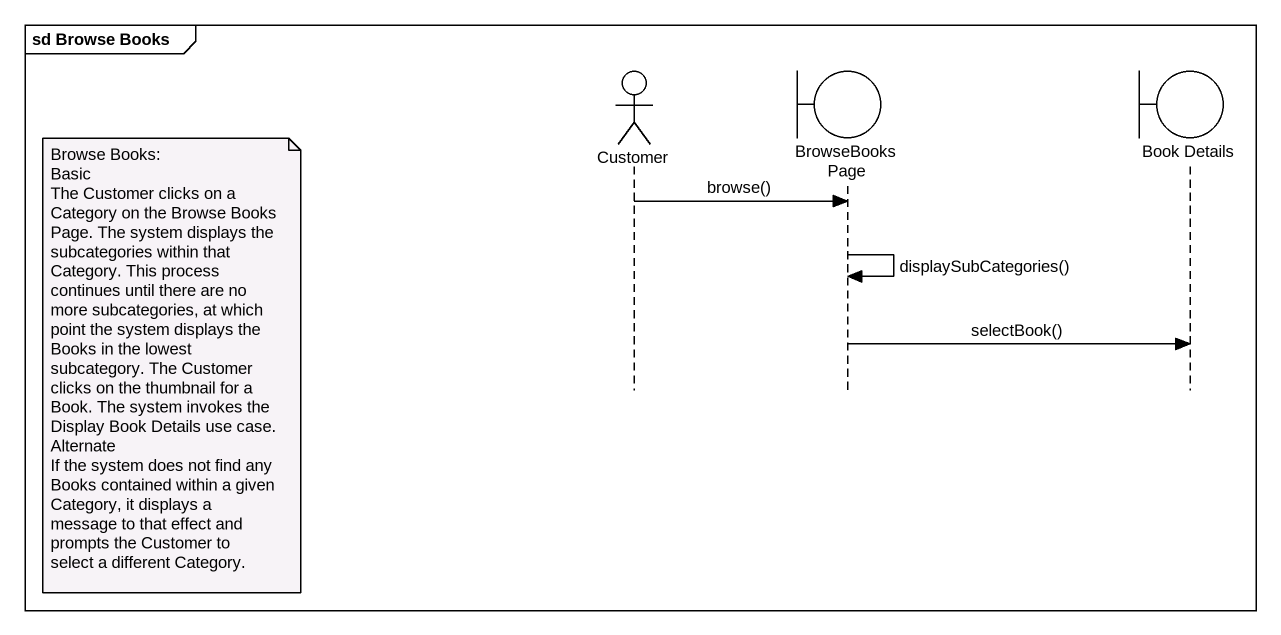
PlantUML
@startuml
mainframe sd Browse Books
hide footbox
actor Customer
boundary BrowseBooksPage
boundary "Book Details" as Book_Details

Customer -> BrowseBooksPage : browse()
BrowseBooksPage -> BrowseBooksPage : displaySubCategories()
BrowseBooksPage -> Book_Details : selectBook()
note left of Customer
  Browse Books:
  Basic
  The Customer clicks on a Category on the Browse Books Page. The system displays the subcategories within that Category. This process continues until there are no more subcategories, at which point the system displays the Books in the lowest subcategory. The Customer clicks on the thumbnail for a Book. The system invokes the Display Book Details use case.
  Alternate
  If the system does not find any Books contained within a given Category, it displays a message to that effect and prompts the Customer to select a different Category.
end note
@enduml
